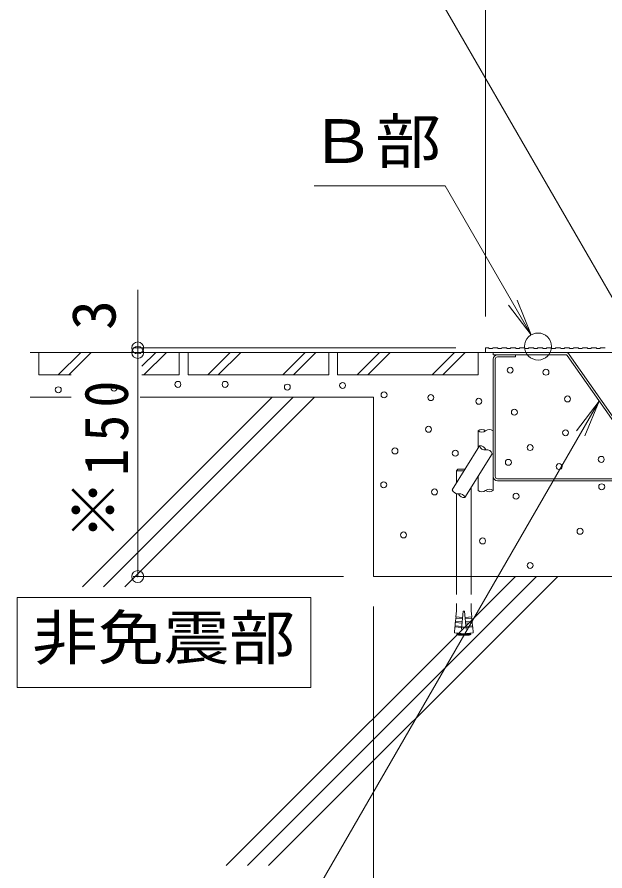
# Model space of a CAD drawing. Units: millimetres on the paper, with parts at other scales. Extents: x -259 to 271, y -195 to 192.
# Drawn here: x -190.6 to -151.2, y -130.4 to -73.3 of the extents above; entities that cross this region are included whole.
import ezdxf
from ezdxf.enums import TextEntityAlignment as Align

# ---------------------------------------------------------------- set-up
doc = ezdxf.new("R2010")
doc.units = ezdxf.units.MM
doc.header["$PDMODE"] = 32
doc.header["$PDSIZE"] = 0.8
doc.linetypes.add('DASHED1', pattern=[1.8, 1.2, -0.6])
for name, color, linetype, lineweight in [('1-0_1-0ﾚｲﾔ', 6, 'Continuous', 5), ('1-1_1-1ﾚｲﾔ', 7, 'Continuous', 9), ('1-2_1-2ﾚｲﾔ', 4, 'Continuous', 9), ('1-4_1-4ﾚｲﾔ', 7, 'Continuous', 9), ('1-5_1-5ﾚｲﾔ', 7, 'Continuous', 9), ('1-6_1-6ﾚｲﾔ', 7, 'DASHED1', 9)]:
    doc.layers.add(name, color=color, linetype=linetype, lineweight=lineweight)
doc.styles.add('ＭＳ ゴシック', font='')
doc.styles.get('ＭＳ ゴシック').set_extended_font_data('MS Gothic')

msp = doc.modelspace()

# ---------------------------------------------------------------- linework, layer by layer
at = {"layer": '1-0_1-0ﾚｲﾔ'}
for p, q in [((-189.689, -95.74), (-158.723, -95.74)), ((-189.689, -98.74), (-186.948, -98.74)), ((-186.196, -111.43), (-173.506, -98.74)), ((-184.782, -111.43), (-172.092, -98.74)), ((-183.367, -111.43), (-170.678, -98.74)), ((-182.335, -98.74), (-166.723, -98.74)), ((-157.222, -110.74), (-176.578, -130.096)), ((-155.808, -110.74), (-175.164, -130.096)), ((-154.393, -110.74), (-173.749, -130.096))]:
    msp.add_line(p, q, dxfattribs=at)
at = {"layer": '1-0_1-0ﾚｲﾔ', "color": 7, "lineweight": 9}
for p, q in [((-189.123, -97.24), (-189.123, -95.74)), ((-186.317, -95.74), (-187.817, -97.24)), ((-185.61, -95.74), (-187.11, -97.24)), ((-181.292, -95.74), (-182.216, -96.663)), ((-180.585, -95.74), (-182.085, -97.24)), ((-179.723, -97.24), (-179.723, -95.74)), ((-179.123, -97.24), (-179.123, -95.74)), ((-176.317, -95.74), (-177.817, -97.24)), ((-175.61, -95.74), (-177.11, -97.24)), ((-171.292, -95.74), (-172.792, -97.24)), ((-170.585, -95.74), (-172.085, -97.24)), ((-169.123, -97.24), (-169.123, -95.74)), ((-166.317, -95.74), (-167.817, -97.24)), ((-165.61, -95.74), (-167.11, -97.24)), ((-161.292, -95.74), (-162.792, -97.24)), ((-160.585, -95.74), (-162.085, -97.24)), ((-189.123, -97.24), (-186.948, -97.24)), ((-182.216, -97.24), (-179.723, -97.24))]:
    msp.add_line(p, q, dxfattribs=at)
for points in [[(-179.123, -97.24), (-169.723, -97.24), (-169.723, -95.74)], [(-169.123, -97.24), (-159.723, -97.24), (-159.723, -95.74)]]:
    msp.add_lwpolyline(points, dxfattribs=at)
at = {"layer": '1-0_1-0ﾚｲﾔ'}
msp.add_lwpolyline([(-76.723, -110.74), (-166.723, -110.74), (-166.723, -98.74)], dxfattribs=at)
for centre in [(-157.574, -96.926), (-155.184, -97.064), (-179.812, -97.879), (-176.654, -97.879), (-187.817, -98.238), (-184.084, -98.13), (-172.49, -98.059), (-168.793, -97.951), (-166.015, -98.578), (-162.886, -98.762), (-159.675, -99.008), (-153.737, -98.855), (-157.296, -99.739), (-163.039, -100.884), (-153.872, -101.121), (-165.285, -102.336), (-161.25, -102.484), (-156.24, -102.107), (-151.482, -102.898), (-157.698, -103.097), (-154.299, -103.379), (-166.041, -104.602), (-151.449, -104.731), (-162.64, -105.078), (-157.185, -105.364), (-164.713, -107.959), (-152.898, -107.712), (-159.424, -108.361), (-156.239, -110.001)]:
    msp.add_circle(centre, 0.2, dxfattribs=at)
at = {"layer": '1-1_1-1ﾚｲﾔ', "color": 2}
for p, q in [((-158.723, -95.89), (-158.723, -95.74)), ((-158.723, -95.74), (-153.879, -95.74)), ((-158.723, -95.89), (-153.879, -95.89)), ((-149.479, -102.062), (-153.757, -95.953)), ((-149.357, -101.976), (-153.634, -95.868))]:
    msp.add_line(p, q, dxfattribs=at)
at = {"layer": '1-1_1-1ﾚｲﾔ'}
for p, q in [((-157.223, -95.89), (-157.223, -96.04)), ((-158.723, -96.19), (-158.723, -104.04)), ((-158.573, -96.19), (-158.573, -104.04)), ((-158.423, -96.04), (-157.223, -96.04)), ((-139.173, -104.19), (-158.423, -104.19)), ((-158.423, -104.34), (-139.173, -104.34))]:
    msp.add_line(p, q, dxfattribs=at)
for centre, radius, start, end in [((-158.423, -96.19), 0.3, 90, 180), ((-158.423, -96.19), 0.15, 90, 180), ((-158.423, -104.04), 0.3, 180, 270), ((-158.423, -104.04), 0.15, 180, 270)]:
    msp.add_arc(centre, radius, start, end, dxfattribs=at)
at = {"layer": '1-1_1-1ﾚｲﾔ', "color": 2}
for radius in [0.3, 0.15]:
    msp.add_arc((-153.879, -96.04), radius, 35, 90, dxfattribs=at)
at = {"layer": '1-2_1-2ﾚｲﾔ'}
for p, q in [((-159.023, -95.44), (-159.223, -95.44)), ((-159.223, -95.74), (-159.223, -95.44)), ((-158.973, -95.465), (-159.023, -95.44)), ((-158.773, -95.465), (-158.723, -95.44)), ((-158.423, -95.44), (-158.723, -95.44)), ((-158.373, -95.465), (-158.423, -95.44)), ((-158.173, -95.465), (-158.123, -95.44)), ((-157.823, -95.44), (-158.123, -95.44)), ((-157.773, -95.465), (-157.823, -95.44)), ((-157.573, -95.465), (-157.523, -95.44)), ((-157.223, -95.44), (-157.523, -95.44)), ((-157.173, -95.465), (-157.223, -95.44)), ((-156.973, -95.465), (-156.923, -95.44)), ((-156.623, -95.44), (-156.923, -95.44)), ((-156.573, -95.465), (-156.623, -95.44)), ((-156.373, -95.465), (-156.323, -95.44)), ((-156.023, -95.44), (-156.323, -95.44)), ((-155.973, -95.465), (-156.023, -95.44)), ((-155.773, -95.465), (-155.723, -95.44)), ((-155.423, -95.44), (-155.723, -95.44)), ((-155.373, -95.465), (-155.423, -95.44)), ((-155.173, -95.465), (-155.123, -95.44)), ((-154.823, -95.44), (-155.123, -95.44)), ((-154.773, -95.465), (-154.823, -95.44)), ((-154.573, -95.465), (-154.523, -95.44)), ((-154.223, -95.44), (-154.523, -95.44)), ((-154.173, -95.465), (-154.223, -95.44)), ((-153.973, -95.465), (-153.923, -95.44)), ((-153.623, -95.44), (-153.923, -95.44)), ((-153.573, -95.465), (-153.623, -95.44)), ((-153.373, -95.465), (-153.323, -95.44)), ((-153.023, -95.44), (-153.323, -95.44)), ((-152.973, -95.465), (-153.023, -95.44)), ((-152.773, -95.465), (-152.723, -95.44)), ((-152.423, -95.44), (-152.723, -95.44)), ((-152.373, -95.465), (-152.423, -95.44)), ((-152.173, -95.465), (-152.123, -95.44)), ((-151.823, -95.44), (-152.123, -95.44)), ((-151.773, -95.465), (-151.823, -95.44)), ((-151.573, -95.465), (-151.523, -95.44)), ((-151.223, -95.44), (-151.523, -95.44)), ((-159.223, -95.74), (-143.423, -95.74)), ((-158.773, -95.465), (-158.973, -95.465)), ((-158.173, -95.465), (-158.373, -95.465)), ((-157.573, -95.465), (-157.773, -95.465)), ((-156.973, -95.465), (-157.173, -95.465)), ((-156.373, -95.465), (-156.573, -95.465)), ((-155.773, -95.465), (-155.973, -95.465)), ((-155.173, -95.465), (-155.373, -95.465)), ((-154.573, -95.465), (-154.773, -95.465)), ((-153.973, -95.465), (-154.173, -95.465)), ((-153.373, -95.465), (-153.573, -95.465)), ((-152.773, -95.465), (-152.973, -95.465)), ((-152.173, -95.465), (-152.373, -95.465)), ((-151.573, -95.465), (-151.773, -95.465))]:
    msp.add_line(p, q, dxfattribs=at)
at = {"layer": '1-4_1-4ﾚｲﾔ'}
for p, q in [((-159.223, -43.359), (-159.223, -93.323)), ((-182.503, -95.44), (-182.503, -91.542)), ((-182.803, -95.44), (-161.223, -95.44)), ((-182.503, -95.74), (-182.503, -95.44)), ((-182.803, -95.74), (-175.103, -95.74)), ((-182.503, -95.74), (-182.503, -110.74)), ((-182.803, -110.74), (-168.723, -110.74)), ((-166.723, -146.717), (-166.723, -112.74))]:
    msp.add_line(p, q, dxfattribs=at)
for p in [(-182.503, -95.44), (-182.503, -95.74), (-182.503, -110.74)]:
    msp.add_point(p, dxfattribs=at)
at = {"layer": '1-5_1-5ﾚｲﾔ'}
for p, q in [((-148.81, -95.44), (-163.735, -69.588)), ((-170.692, -84.575), (-161.927, -84.575)), ((-156.162, -94.56), (-161.927, -84.575)), ((-156.162, -94.56), (-157.684, -92.577)), ((-156.162, -94.56), (-157.119, -92.25)), ((-151.617, -99.008), (-172.485, -135.151)), ((-151.617, -99.008), (-153.139, -100.991)), ((-151.617, -99.008), (-152.574, -101.317))]:
    msp.add_line(p, q, dxfattribs=at)
for points in [[(-190.575, -112.134), (-190.575, -118.173), (-170.925, -118.173)], [(-190.575, -112.134), (-170.925, -112.134), (-170.925, -118.173)]]:
    msp.add_lwpolyline(points, dxfattribs=at)
msp.add_circle((-155.71, -95.344), 0.905, dxfattribs=at)
at = {"layer": '1-6_1-6ﾚｲﾔ', "linetype": 'Continuous'}
for p, q in [((-159.722, -100.988), (-159.722, -102.144)), ((-158.722, -100.985), (-158.722, -104.985)), ((-161.451, -104.931), (-159.632, -101.998)), ((-160.601, -105.458), (-158.782, -102.525)), ((-161.179, -103.661), (-161.079, -103.561)), ((-161.179, -103.661), (-161.179, -104.493)), ((-160.663, -103.661), (-161.179, -103.661)), ((-160.601, -103.561), (-161.079, -103.561)), ((-159.722, -104.042), (-159.722, -104.989)), ((-160.179, -104.777), (-160.179, -110.74)), ((-161.179, -105.205), (-161.179, -110.74))]:
    msp.add_line(p, q, dxfattribs=at)
at = {"layer": '1-6_1-6ﾚｲﾔ'}
for p, q in [((-161.179, -110.74), (-161.179, -113.042)), ((-160.179, -110.74), (-160.179, -113.042)), ((-160.729, -113.061), (-160.861, -114.556)), ((-160.729, -113.061), (-160.629, -113.061)), ((-160.629, -113.061), (-160.497, -114.556)), ((-161.221, -113.52), (-161.241, -113.744)), ((-161.227, -113.82), (-161.241, -113.744)), ((-161.241, -113.744), (-160.792, -113.784)), ((-161.221, -113.52), (-160.773, -113.559)), ((-161.201, -113.522), (-161.214, -113.446)), ((-160.136, -113.52), (-160.585, -113.559)), ((-160.117, -113.744), (-160.565, -113.784)), ((-160.156, -113.522), (-160.143, -113.446)), ((-160.136, -113.52), (-160.117, -113.744)), ((-160.13, -113.82), (-160.117, -113.744)), ((-161.247, -113.819), (-161.267, -114.043)), ((-161.254, -114.119), (-161.267, -114.043)), ((-161.267, -114.043), (-160.819, -114.083)), ((-161.247, -113.819), (-160.799, -113.858)), ((-160.535, -114.126), (-160.823, -114.126)), ((-160.11, -113.819), (-160.558, -113.858)), ((-160.09, -114.043), (-160.538, -114.083)), ((-160.11, -113.819), (-160.09, -114.043)), ((-160.103, -114.119), (-160.09, -114.043)), ((-161.154, -114.576), (-161.154, -114.616)), ((-161.154, -114.576), (-160.204, -114.576)), ((-161.154, -114.616), (-160.204, -114.616)), ((-161.074, -114.537), (-161.074, -114.576)), ((-160.932, -114.676), (-160.426, -114.676)), ((-160.284, -114.537), (-160.284, -114.576)), ((-160.204, -114.576), (-160.204, -114.616))]:
    msp.add_line(p, q, dxfattribs=at)
for points in [[(-161.179, -113.042), (-161.214, -113.446), (-160.766, -113.485)], [(-160.179, -113.042), (-160.143, -113.446), (-160.591, -113.485)], [(-160.825, -114.157), (-161.274, -114.118), (-161.309, -114.516), (-160.861, -114.556)], [(-160.532, -114.157), (-160.084, -114.118), (-160.048, -114.516), (-160.497, -114.556)]]:
    msp.add_lwpolyline(points, dxfattribs=at)
at = {"layer": '1-6_1-6ﾚｲﾔ', "linetype": 'Continuous'}
for centre, radius, start, end in [((-159.471, -101.3), 0.4, 51.516, 128.8587), ((-159.473, -100.675), 0.4, 231.5161, 308.8683), ((-158.971, -101.298), 0.4, 51.5084, 128.8683), ((-159.272, -101.892), 0.375, 196.3867, 280.0066), ((-159.566, -102.367), 0.375, 16.3866, 100.0066), ((-159.141, -102.631), 0.375, 16.386, 100.0066), ((-161.091, -104.826), 0.375, 196.3866, 280.0066), ((-159.473, -104.675), 0.4, 231.5161, 308.8675), ((-158.971, -105.298), 0.4, 51.5084, 128.8683), ((-158.973, -104.674), 0.4, 231.5161, 308.8791), ((-160.961, -105.564), 0.375, 16.3866, 100.0066), ((-160.666, -105.089), 0.375, 196.3866, 280.0066)]:
    msp.add_arc(centre, radius, start, end, dxfattribs=at)
at = {"layer": '1-6_1-6ﾚｲﾔ'}
for start, end in [(250.1666, 259.5902), (280.4098, 289.8334)]:
    msp.add_arc((-160.679, -113.299), 1.4, start, end, dxfattribs=at)

# ---------------------------------------------------------------- texts
at = {"layer": '1-4_1-4ﾚｲﾔ', "color": 2, "style": 'ＭＳ ゴシック'}
for s, p in [('3', (-183.103, -94.23)), ('※', (-183.103, -108.282))]:
    msp.add_text(s, height=2.933, rotation=90, dxfattribs=at).set_placement(p, align=Align.BOTTOM_LEFT)
at = {"layer": '1-4_1-4ﾚｲﾔ', "color": 2, "insert": (-183.103, -103.99), "char_height": 2.933, "attachment_point": 7, "rotation": 90, "style": 'ＭＳ ゴシック'}
msp.add_mtext('\\T1.27;\\W0.9;150', dxfattribs=at)
at = {"layer": '1-5_1-5ﾚｲﾔ', "color": 2, "style": 'ＭＳ ゴシック', "width": 1.1}
for s, p in [('Ｂ部', (-171.008, -83.942)), ('非免震部', (-189.575, -117.173))]:
    msp.add_text(s, height=2.933, dxfattribs=at).set_placement(p, align=Align.BOTTOM_LEFT)

doc.saveas('drawing.dxf')
